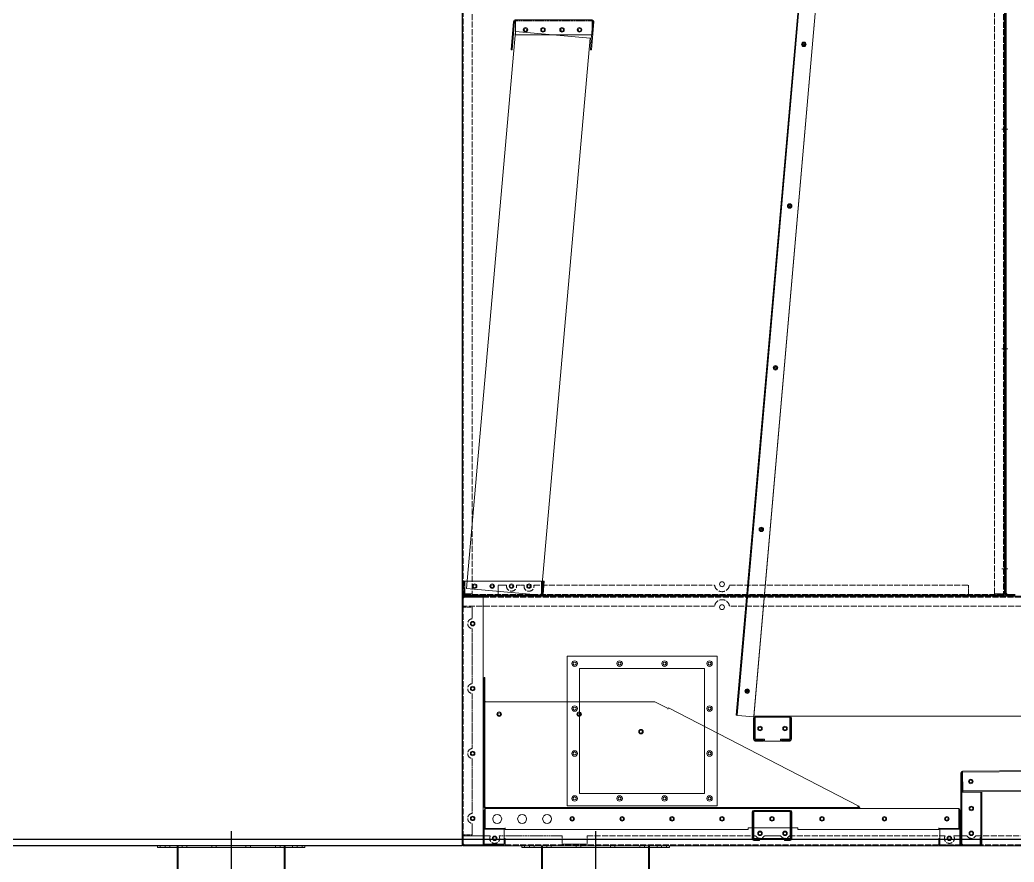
# Model space of a CAD drawing. Header units: millimetres. Extents: x 5532 to 37795, y 3716 to 26531.
# Drawn here: x 18992 to 20982, y 11646 to 13332 of the extents above; entities that cross this region are included whole.
import ezdxf

# ---------------------------------------------------------------- set-up
doc = ezdxf.new("R2010")
doc.units = ezdxf.units.MM
for name, pattern in [('CENTER', [2, 1.25, -0.25, 0.25, -0.25]), ('DASHDOT', [18.5, 12, -3, 0.5, -3]), ('DASHED', [15, 12, -3])]:
    doc.linetypes.add(name, pattern=pattern)
doc.layers.add('center', color=1, linetype='CENTER')
doc.layers.add('냉각탑_찬넬방진', color=1, linetype='Continuous')

# ---------------------------------------------------------------- blocks, each defined once
blk = doc.blocks.new('A$C4226346C')
at = {"color": 7, "lineweight": 15}
for p, q in [((23.3, 330), (23.3, 165)), ((45.3, 330), (23.3, 330)), ((23.3, 321.5), (45.3, 321.5)), ((45.3, 330), (45.3, 165)), ((23.3, 302.1), (45.3, 302.1)), ((23.3, 302.1), (45.3, 302.1)), ((23.3, 298.5), (45.3, 298.5)), ((217.1, 312.7), (217.1, 165)), ((220.3, 312.7), (217.1, 312.7)), ((220.3, 312.7), (217.1, 312.7)), ((220.3, 307), (217.1, 307)), ((220.3, 312.7), (220.3, 165)), ((23.3, 279.1), (45.3, 279.1)), ((23.3, 279.1), (45.3, 279.1)), ((217.1, 297), (220.3, 297)), ((217.1, 297), (220.3, 297)), ((217.1, 288), (220.3, 288)), ((217.1, 288), (220.3, 288)), ((45.3, 274), (23.3, 274)), ((28.3, 273), (28.3, 165)), ((45.3, 273), (28.3, 273)), ((220.3, 271), (28.3, 271)), ((217.1, 273), (45.3, 273)), ((220.3, 273), (217.1, 273)), ((220.3, 273), (217.1, 273)), ((217.1, 262.8), (220.3, 262.8)), ((217.1, 262.8), (220.3, 262.8)), ((220.3, 165), (220.3, 273)), ((23.3, 249), (45.3, 249)), ((23.3, 249), (45.3, 249)), ((217.1, 253.8), (220.3, 253.8)), ((217.1, 253.8), (220.3, 253.8)), ((23.3, 226), (45.3, 226)), ((23.3, 226), (45.3, 226)), ((217.1, 203.7), (220.3, 203.7)), ((217.1, 203.7), (220.3, 203.7)), ((217.1, 194.7), (220.3, 194.7)), ((217.1, 194.7), (220.3, 194.7)), ((23.3, 176.5), (45.3, 176.5)), ((23.3, 176.5), (45.3, 176.5)), ((23.3, 165), (23.3, 0)), ((28.3, 165), (28.3, 57)), ((28.3, 165), (28.3, 59)), ((45.3, 165), (45.3, 0)), ((217.1, 17.3), (217.1, 165)), ((220.3, 17.3), (220.3, 165)), ((220.3, 57), (220.3, 165)), ((220.3, 59), (220.3, 165)), ((23.3, 153.5), (45.3, 153.5)), ((23.3, 153.5), (45.3, 153.5)), ((217.1, 135.3), (220.3, 135.3)), ((217.1, 135.3), (220.3, 135.3)), ((217.1, 126.3), (220.3, 126.3)), ((217.1, 126.3), (220.3, 126.3)), ((23.3, 104), (45.3, 104)), ((23.3, 104), (45.3, 104)), ((23.3, 81), (45.3, 81)), ((23.3, 81), (45.3, 81)), ((217.1, 76.2), (220.3, 76.2)), ((217.1, 76.2), (220.3, 76.2)), ((217.1, 67.2), (220.3, 67.2)), ((217.1, 67.2), (220.3, 67.2)), ((45.3, 56), (23.3, 56)), ((23.3, 50.9), (45.3, 50.9)), ((23.3, 50.9), (45.3, 50.9)), ((220.3, 59), (28.3, 59)), ((45.3, 57), (28.3, 57)), ((217.1, 57), (45.3, 57)), ((220.3, 57), (217.1, 57)), ((220.3, 57), (217.1, 57)), ((217.1, 42), (220.3, 42)), ((217.1, 42), (220.3, 42)), ((23.3, 31.5), (45.3, 31.5)), ((23.3, 27.9), (45.3, 27.9)), ((23.3, 27.9), (45.3, 27.9)), ((217.1, 33), (220.3, 33)), ((217.1, 33), (220.3, 33)), ((220.3, 23), (217.1, 23)), ((23.3, 8.5), (45.3, 8.5)), ((220.3, 17.3), (217.1, 17.3)), ((220.3, 17.3), (217.1, 17.3)), ((45.3, 0), (23.3, 0))]:
    blk.add_line(p, q, dxfattribs=at)
at = {"layer": 'center'}
blk.add_line((249.8, 165), (0, 165), dxfattribs=at)
blk = doc.blocks.new('A$C14485758')
at = {"color": 7, "lineweight": 13, "ltscale": 0.002692}
for p, q in [((1.5, 498), (0.7, 498.6)), ((1.5, 2), (0.7, 1.4))]:
    blk.add_line(p, q, dxfattribs=at)
at = {"color": 7, "lineweight": 13, "ltscale": 0.006783}
for p, q in [((3.4, 498), (0.7, 498)), ((3.4, 2), (0.7, 2))]:
    blk.add_line(p, q, dxfattribs=at)
at = {"color": 7, "lineweight": 13, "ltscale": 0.088}
for p, q in [((38.6, 500), (3.4, 500)), ((3.4, 2), (38.6, 2)), ((38.6, 0), (3.4, 0))]:
    blk.add_line(p, q, dxfattribs=at)
at = {"color": 7, "lineweight": 13, "ltscale": 0.0915}
for p, q in [((3.4, 498), (40, 498)), ((3.4, 2), (40, 2))]:
    blk.add_line(p, q, dxfattribs=at)
at = {"color": 7, "lineweight": 13, "ltscale": 0.05}
for p, q in [((40, 498), (40, 478)), ((40, 22), (40, 2))]:
    blk.add_line(p, q, dxfattribs=at)
at = {"color": 7, "lineweight": 13}
for p, q in [((0, 3.4), (0, 496.6)), ((42, 478), (42, 22)), ((42, 22), (42, 478))]:
    blk.add_line(p, q, dxfattribs=at)
at = {"color": 7, "lineweight": 13, "ltscale": 0.0035}
for p, q in [((40, 478), (38.6, 478)), ((38.6, 22), (40, 22))]:
    blk.add_line(p, q, dxfattribs=at)
at = {"color": 7, "lineweight": 13, "ltscale": 0.0085}
blk.add_line((42, 478), (38.6, 478), dxfattribs=at)
at = {"color": 7, "lineweight": 13, "ltscale": 0.0415}
for p, q in [((40, 480), (40, 496.6)), ((42, 480), (42, 496.6)), ((40, 20), (40, 3.4)), ((42, 20), (42, 3.4))]:
    blk.add_line(p, q, dxfattribs=at)
at = {"color": 7, "lineweight": 13, "ltscale": 0.005}
for p, q in [((40, 480), (42, 480)), ((40, 22), (40, 20)), ((40, 22), (42, 22)), ((42, 22), (40, 22)), ((40, 20), (42, 20))]:
    blk.add_line(p, q, dxfattribs=at)
at = {"color": 7, "lineweight": 13, "ltscale": 0.005006}
blk.add_line((40, 480), (40, 478), dxfattribs=at)
at = {"color": 7, "lineweight": 13}
for centre in [(21, 445), (21, 315), (21, 185), (21, 55)]:
    blk.add_circle(centre, 3, dxfattribs=at)
for centre, start, end in [((3.4, 496.6), 90, 180), ((38.6, 496.6), 360, 90), ((3.4, 3.4), 180, 270), ((38.6, 3.4), 270, 0)]:
    blk.add_arc(centre, 3.4, start, end, dxfattribs=at)
for points in [[(0, 496.6), (0, 496.9), (0.1, 497.2), (0.2, 497.5), (0.4, 497.7), (0.7, 498)], [(0, 3.4), (0, 3.1), (0.1, 2.8), (0.2, 2.5), (0.4, 2.3), (0.7, 2)]]:
    blk.add_open_spline(points, degree=5, dxfattribs=at)
blk = doc.blocks.new('A$C43CC3445')
at = {"color": 7, "lineweight": 13, "ltscale": 0.095}
for p, q in [((0, 33.6), (0, 71.6)), ((950, 71.6), (950, 33.6)), ((952, 33.6), (952, 71.6))]:
    blk.add_line(p, q, dxfattribs=at)
at = {"color": 7, "lineweight": 13, "ltscale": 0.002692}
for p, q in [((2, 73.5), (1.4, 74.3)), ((950, 73.5), (950.6, 74.3))]:
    blk.add_line(p, q, dxfattribs=at)
at = {"color": 7, "lineweight": 13, "ltscale": 0.006783}
for p, q in [((2, 74.3), (2, 71.6)), ((950, 74.3), (950, 71.6)), ((948.6, 1.7), (951.3, 1.7))]:
    blk.add_line(p, q, dxfattribs=at)
at = {"color": 7, "lineweight": 13, "ltscale": 0.0915}
for p, q in [((2, 35), (2, 71.6)), ((950, 71.6), (950, 35)), ((3.4, 33.6), (40, 33.6)), ((948.6, 33.6), (912, 33.6)), ((40, 3.4), (3.4, 3.4)), ((948.6, 1.7), (912, 1.7))]:
    blk.add_line(p, q, dxfattribs=at)
at = {"color": 7, "lineweight": 13}
for p, q in [((948.6, 75), (3.4, 75)), ((528, 33), (42, 33)), ((528, 33), (42, 33)), ((910, 33), (628, 33)), ((910, 33), (628, 33))]:
    blk.add_line(p, q, dxfattribs=at)
at = {"color": 7, "lineweight": 13, "ltscale": 0.0755}
for p, q in [((0, 33.6), (0, 3.4)), ((40, 33.6), (40, 3.4)), ((952, 3.4), (952, 33.6))]:
    blk.add_line(p, q, dxfattribs=at)
at = {"color": 7, "lineweight": 13, "ltscale": 0.000768952}
for p, q in [((0, 33.6), (0.3, 33.6)), ((952, 33.6), (951.7, 33.6))]:
    blk.add_line(p, q, dxfattribs=at)
at = {"color": 7, "lineweight": 13, "ltscale": 0.0085}
for p, q in [((3.4, 33.6), (0, 33.6)), ((42, 33), (42, 36.4)), ((528, 33), (528, 36.4)), ((628, 33), (628, 36.4)), ((948.6, 33.6), (952, 33.6)), ((3.4, 3.4), (0, 3.4))]:
    blk.add_line(p, q, dxfattribs=at)
at = {"color": 7, "lineweight": 13, "ltscale": 0.0035}
for p, q in [((2, 35), (2, 33.6)), ((42, 35), (42, 36.4)), ((528, 36.4), (528, 35)), ((910, 36.4), (910, 35))]:
    blk.add_line(p, q, dxfattribs=at)
at = {"color": 7, "lineweight": 13, "ltscale": 0.1}
for p, q in [((2, 35), (42, 35)), ((2, 35), (42, 35)), ((910, 35), (950, 35)), ((910, 35), (950, 35))]:
    blk.add_line(p, q, dxfattribs=at)
at = {"color": 7, "lineweight": 13, "ltscale": 0.046494}
blk.add_line((40, 33.6), (40, 15), dxfattribs=at)
at = {"color": 7, "lineweight": 13, "ltscale": 0.25}
for p, q in [((528, 36.4), (628, 36.4)), ((628, 36.4), (528, 36.4))]:
    blk.add_line(p, q, dxfattribs=at)
at = {"color": 7, "lineweight": 13, "ltscale": 0.005}
for p, q in [((528, 33), (528, 35)), ((910, 33), (910, 35)), ((910, 35), (910, 33)), ((0, 3.4), (2, 3.4)), ((42, 15), (40, 15)), ((910, 15), (912, 15))]:
    blk.add_line(p, q, dxfattribs=at)
at = {"color": 7, "lineweight": 13, "ltscale": 0.07975}
blk.add_line((912, 33.6), (912, 1.7), dxfattribs=at)
at = {"color": 7, "lineweight": 13, "ltscale": 0.000131999}
blk.add_line((2, 3.4), (2, 3.3), dxfattribs=at)
at = {"color": 7, "lineweight": 13, "ltscale": 0.088}
for p, q in [((3.4, 2), (38.6, 2)), ((38.6, 0), (3.4, 0)), ((913.4, 0), (948.6, 0))]:
    blk.add_line(p, q, dxfattribs=at)
at = {"color": 7, "lineweight": 13, "ltscale": 0.029}
for p, q in [((40, 3.4), (40, 15)), ((42, 3.4), (42, 15)), ((910, 15), (910, 3.4))]:
    blk.add_line(p, q, dxfattribs=at)
at = {"color": 7, "lineweight": 13, "ltscale": 0.00249}
blk.add_line((951, 1), (950.3, 1.7), dxfattribs=at)
at = {"color": 7, "lineweight": 13, "ltscale": 0.000166142}
blk.add_line((952, 3.4), (952, 3.3), dxfattribs=at)
at = {"color": 7, "lineweight": 13}
for centre, radius in [((26, 54), 9), ((76, 54), 9), ((126, 54), 9), ((176, 54), 3), ((276, 54), 3), ((376, 54), 3), ((476, 54), 3), ((576, 54), 3), ((676, 54), 3), ((801, 54), 3), ((926, 54), 3), ((21, 15), 3), ((931, 15), 3)]:
    blk.add_circle(centre, radius, dxfattribs=at)
for centre, radius, start, end in [((3.4, 71.6), 3.4, 90, 180), ((948.6, 71.6), 3.4, 0, 90), ((3.4, 3.4), 3.4, 180, 270), ((3.4, 3.4), 1.4, 180, 270), ((38.6, 3.4), 1.4, 270, 0), ((38.6, 3.4), 3.4, 270, 0), ((913.4, 3.4), 3.4, 180, 270), ((948.6, 3.4), 3.4, 270, 0)]:
    blk.add_arc(centre, radius, start, end, dxfattribs=at)
for points in [[(3.4, 75), (3.1, 75), (2.8, 74.9), (2.5, 74.8), (2.3, 74.6), (2, 74.3)], [(948.6, 75), (948.9, 75), (949.2, 74.9), (949.5, 74.8), (949.7, 74.6), (950, 74.3)], [(952, 3.4), (952, 3.1), (951.9, 2.7), (951.8, 2.4), (951.6, 2), (951.3, 1.7)]]:
    blk.add_open_spline(points, degree=5, dxfattribs=at)
blk = doc.blocks.new('A$C769B2891')
at = {"color": 7, "lineweight": 15}
for p, q in [((0, 8.5), (1, 151.5)), ((1, 151.5), (3, 151.5)), ((3, 151.5), (1, 151.5)), ((1, 151.5), (3, 151.5)), ((2, 8.5), (3, 151.5)), ((3, 151.5), (2.7, 112.5)), ((2.7, 112.5), (3, 151.5)), ((3.4, 151.5), (3, 151.5)), ((3, 151.5), (3.8, 151.5)), ((3.8, 151.5), (3.4, 151.5)), ((3.8, 151.5), (3.6, 112.5)), ((3.6, 112.5), (3.8, 151.5)), ((4.5, 155), (4.5, 153)), ((747.5, 155), (4.5, 155)), ((4.5, 155), (4.5, 153)), ((4.5, 151.5), (4.5, 155)), ((4.5, 153), (4.5, 152.5)), ((747.5, 153), (4.5, 153)), ((4.5, 152.5), (4.5, 151.5)), ((4.5, 116.5), (4.5, 151.5)), ((4.5, 151.5), (4.5, 116.5)), ((747.5, 153), (747.5, 155)), ((747.5, 155), (747.5, 153)), ((747.5, 155), (747.5, 153)), ((747.5, 151.5), (747.5, 153)), ((747.5, 153), (747.5, 152.5)), ((747.5, 152.5), (747.5, 151.5)), ((747.5, 116.5), (747.5, 151.5)), ((747.5, 151.5), (747.5, 116.5)), ((748.1, 151.5), (747.8, 111.6)), ((748.1, 151.5), (747.8, 111.6)), ((749, 151.5), (748, 3.5)), ((749, 151.5), (748.1, 151.5)), ((748.5, 151.5), (748.1, 151.5)), ((749, 151.5), (748.5, 151.5)), ((749, 151.5), (748.7, 111.6)), ((749, 151.5), (748.7, 111.6)), ((751, 151.5), (749, 151.5)), ((751, 151.5), (749, 151.5)), ((749, 151.5), (751, 151.5)), ((751, 151.5), (750, 3.5)), ((0.8, 129.5), (2.8, 129.5)), ((0.8, 129.5), (2.8, 129.5)), ((0.9, 138.5), (2.9, 138.5)), ((0.9, 138.5), (2.9, 138.5)), ((750.8, 129.6), (748.8, 129.6)), ((750.8, 129.6), (748.8, 129.6)), ((750.8, 129.6), (748.8, 129.6)), ((750.8, 129.6), (748.8, 129.6)), ((750.8, 129.6), (748.8, 129.6)), ((750.8, 129.6), (748.8, 129.6)), ((750.8, 129.6), (748.8, 129.6)), ((750.8, 129.6), (748.8, 129.6)), ((750.8, 129.6), (748.8, 129.6)), ((750.8, 129.6), (748.8, 129.6)), ((750.8, 129.6), (748.8, 129.6)), ((750.8, 129.6), (748.8, 129.6)), ((750.8, 129.6), (748.8, 129.6)), ((750.8, 129.6), (748.8, 129.6)), ((750.8, 129.6), (748.8, 129.6)), ((750.8, 129.6), (748.8, 129.6)), ((750.9, 138.6), (748.9, 138.6)), ((750.9, 138.6), (748.9, 138.6)), ((750.9, 138.6), (748.9, 138.6)), ((750.9, 138.6), (748.9, 138.6)), ((750.9, 138.6), (748.9, 138.6)), ((750.9, 138.6), (748.9, 138.6)), ((750.9, 138.6), (748.9, 138.6)), ((750.9, 138.6), (748.9, 138.6)), ((750.9, 138.6), (748.9, 138.6)), ((750.9, 138.6), (748.9, 138.6)), ((750.9, 138.6), (748.9, 138.6)), ((750.9, 138.6), (748.9, 138.6)), ((750.9, 138.6), (748.9, 138.6)), ((750.9, 138.6), (748.9, 138.6)), ((750.9, 138.6), (748.9, 138.6)), ((750.9, 138.6), (748.9, 138.6)), ((2.7, 112.5), (3.6, 112.5)), ((2.7, 112.5), (4.2, 112.5)), ((3.6, 112.5), (4.2, 112.5)), ((39.2, 112.2), (4.2, 112.5)), ((4.2, 112.5), (39.2, 112.2)), ((4.5, 113), (4.5, 116.5)), ((4.5, 116.5), (4.5, 115.4)), ((4.5, 115.4), (4.5, 115)), ((747.5, 115), (4.5, 115)), ((4.5, 113), (4.5, 115)), ((747.5, 115), (4.5, 115)), ((747.5, 113), (4.5, 113)), ((747.5, 113), (4.5, 113)), ((40.3, 112.2), (39.2, 112.2)), ((42.7, 112.2), (39.2, 112.2)), ((40.7, 112.2), (40.1, 21.7)), ((40.7, 112.2), (40.1, 21.7)), ((40.7, 112.2), (40.3, 112.2)), ((42.7, 112.2), (40.7, 112.2)), ((42.7, 112.2), (42.1, 21.7)), ((42.7, 112.2), (42.1, 21.7)), ((708.1, 17.3), (708.7, 111.9)), ((708.1, 17.3), (708.7, 111.9)), ((708.7, 111.9), (712.2, 111.9)), ((708.7, 111.9), (710.7, 111.9)), ((710.1, 17.2), (710.7, 111.9)), ((710.1, 17.2), (710.7, 111.9)), ((711.1, 111.9), (710.7, 111.9)), ((712.2, 111.9), (711.1, 111.9)), ((712.2, 111.9), (747.2, 111.6)), ((712.2, 111.9), (747.2, 111.6)), ((747.2, 111.6), (748.7, 111.6)), ((747.2, 111.6), (747.8, 111.6)), ((747.5, 113), (747.5, 116.5)), ((747.5, 115.4), (747.5, 116.5)), ((747.5, 115), (747.5, 115.4)), ((747.5, 113), (747.5, 115)), ((748.7, 111.6), (747.8, 111.6)), ((0.4, 63.5), (2.4, 63.5)), ((0.4, 63.5), (2.4, 63.5)), ((0.4, 63.5), (2.4, 63.5)), ((0.4, 63.5), (2.4, 63.5)), ((0.4, 63.5), (2.4, 63.5)), ((0.4, 63.5), (2.4, 63.5)), ((0.4, 63.5), (2.4, 63.5)), ((0.4, 63.5), (2.4, 63.5)), ((0.4, 63.5), (2.4, 63.5)), ((0.4, 63.5), (2.4, 63.5)), ((0.4, 63.5), (2.4, 63.5)), ((0.4, 63.5), (2.4, 63.5)), ((0.4, 63.5), (2.4, 63.5)), ((0.4, 63.5), (2.4, 63.5)), ((0.3, 54.5), (2.3, 54.5)), ((0.3, 54.5), (2.3, 54.5)), ((0.3, 54.5), (2.3, 54.5)), ((0.3, 54.5), (2.3, 54.5)), ((0.3, 54.5), (2.3, 54.5)), ((0.3, 54.5), (2.3, 54.5)), ((0.3, 54.5), (2.3, 54.5)), ((0.3, 54.5), (2.3, 54.5)), ((0.3, 54.5), (2.3, 54.5)), ((0.3, 54.5), (2.3, 54.5)), ((0.3, 54.5), (2.3, 54.5)), ((0.3, 54.5), (2.3, 54.5)), ((0.3, 54.5), (2.3, 54.5)), ((0.3, 54.5), (2.3, 54.5)), ((750.3, 53.5), (748.3, 53.5)), ((750.3, 53.5), (748.3, 53.5)), ((750.3, 53.5), (748.3, 53.5)), ((750.3, 53.5), (748.3, 53.5)), ((750.3, 53.5), (748.3, 53.5)), ((750.3, 53.5), (748.3, 53.5)), ((750.3, 53.5), (748.3, 53.5)), ((750.3, 53.5), (748.3, 53.5)), ((750.3, 53.5), (748.3, 53.5)), ((750.3, 53.5), (748.3, 53.5)), ((750.3, 44.5), (748.3, 44.5)), ((750.3, 44.5), (748.3, 44.5)), ((750.3, 44.5), (748.3, 44.5)), ((750.3, 44.5), (748.3, 44.5)), ((750.3, 44.5), (748.3, 44.5)), ((750.3, 44.5), (748.3, 44.5)), ((750.3, 44.5), (748.3, 44.5)), ((750.3, 44.5), (748.3, 44.5)), ((750.3, 44.5), (748.3, 44.5)), ((750.3, 44.5), (748.3, 44.5)), ((38.5, 6.7), (38.6, 21.7)), ((38.6, 21.7), (38.5, 4.7)), ((39.6, 21.7), (38.6, 21.7)), ((38.6, 21.7), (42.1, 21.7)), ((40.1, 21.7), (39.6, 21.7)), ((42.1, 21.7), (40.1, 21.7)), ((0, 8.5), (2, 8.5)), ((0, 8.5), (3.5, 8.5)), ((2.4, 8.5), (2, 8.5)), ((2, 5.3), (2.8, 7.1)), ((3.5, 8.5), (2.4, 8.5)), ((3.5, 5), (3.5, 8.5)), ((3.5, 5), (3.5, 8.5)), ((3.5, 7), (38.5, 6.7)), ((3.5, 5), (38.5, 4.7)), ((38.5, 4.7), (3.5, 5)), ((38.5, 4.7), (3.5, 5)), ((38.5, 4.7), (38.5, 6.7)), ((40.1, 19.7), (40, 8.2)), ((40, 8.2), (40.1, 19.7)), ((42.1, 19.7), (40.1, 19.7)), ((42.1, 19.7), (40.1, 19.7)), ((42.1, 19.7), (42, 8.2)), ((42.1, 19.7), (42, 8.2)), ((708, 3.8), (708.1, 15.3)), ((708, 3.8), (708.1, 15.3)), ((711.6, 17.2), (708.1, 17.3)), ((708.1, 17.3), (710.1, 17.2)), ((708.1, 15.3), (710.1, 15.2)), ((708.1, 15.3), (710.1, 15.2)), ((710, 3.7), (710.1, 15.2)), ((710, 3.7), (710.1, 15.2)), ((710.1, 17.2), (710.5, 17.2)), ((710.5, 17.2), (711.6, 17.2)), ((711.5, 0.2), (711.6, 17.2)), ((711.5, 0.2), (711.6, 17.2)), ((746.5, 2), (711.5, 2.2)), ((711.5, 0.2), (746.5, 0)), ((711.5, 0.2), (746.5, 0)), ((746.5, 0), (711.5, 0.2)), ((750, 3.5), (746.5, 3.5)), ((746.5, 3.5), (747.5, 3.5)), ((746.5, 3.5), (746.5, 0)), ((746.5, 3.5), (746.5, 2)), ((746.5, 2), (746.5, 0)), ((748, 0.3), (747.1, 2.1)), ((747.5, 3.5), (748, 3.5)), ((750, 3.5), (748, 3.5))]:
    blk.add_line(p, q, dxfattribs=at)
for centre in [(20.8, 134), (125.8, 134), (250.8, 134), (375.8, 134), (500.8, 134.1), (625.8, 134.1), (730.8, 134.1), (21.5, 80), (729.5, 75.3), (21.1, 30), (729.1, 25.3)]:
    blk.add_circle(centre, 3, dxfattribs=at)
for centre, radius, start, end in [((4.5, 151.5), 3.5, 90, 179.618), ((4.5, 151.5), 1.5, 90, 179.618), ((747.5, 151.5), 3.5, 359.618, 90), ((747.5, 151.5), 1.5, 359.618, 90), ((3.5, 8.5), 3.5, 179.618, 269.618), ((3.5, 8.5), 1.5, 179.618, 269.618), ((38.5, 8.2), 3.5, 269.618, 359.618), ((38.5, 8.2), 1.5, 269.618, 359.618), ((711.5, 3.7), 3.5, 179.618, 269.618), ((711.5, 3.7), 1.5, 179.618, 269.618), ((746.5, 3.5), 3.5, 269.618, 359.618), ((746.5, 3.5), 1.5, 269.618, 359.618)]:
    blk.add_arc(centre, radius, start, end, dxfattribs=at)
blk = doc.blocks.new('A$C76EF066E')
at = {"color": 7, "lineweight": 15}
for p, q in [((2, 46.5), (0, 46.5)), ((0, 3.5), (0, 46.5)), ((2, 46.5), (0, 46.5)), ((2, 46.5), (2, 3.5)), ((72.5, 50), (3.5, 50)), ((3.5, 46.5), (3.5, 50)), ((3.5, 48), (3.5, 50)), ((72.5, 48), (3.5, 48)), ((3.5, 47.6), (3.5, 48)), ((3.5, 46.5), (3.5, 47.6)), ((3.5, 46.5), (3.5, 4)), ((3.5, 4), (3.5, 46.5)), ((72.5, 48), (72.5, 50)), ((72.5, 46.5), (72.5, 50)), ((72.5, 48), (72.5, 47.6)), ((72.5, 47.6), (72.5, 46.5)), ((72.5, 46.5), (72.5, 4)), ((72.5, 4), (72.5, 46.5)), ((74, 46.5), (74, 3.5)), ((74, 46.5), (76, 46.5)), ((74, 46.5), (76, 46.5)), ((76, 3.5), (76, 46.5)), ((2, 28), (0, 28)), ((2, 28), (0, 28)), ((2, 28), (0, 28)), ((2, 28), (0, 28)), ((2, 28), (0, 28)), ((2, 22), (0, 22)), ((2, 22), (0, 22)), ((2, 22), (0, 22)), ((2, 22), (0, 22)), ((2, 22), (0, 22)), ((2, 22), (0, 22)), ((2, 22), (0, 22)), ((74, 28), (76, 28)), ((74, 28), (76, 28)), ((74, 28), (76, 28)), ((74, 28), (76, 28)), ((74, 28), (76, 28)), ((74, 22), (76, 22)), ((74, 22), (76, 22)), ((74, 22), (76, 22)), ((74, 22), (76, 22)), ((74, 22), (76, 22)), ((74, 22), (76, 22)), ((74, 22), (76, 22)), ((2, 16), (0, 16)), ((2, 16), (0, 16)), ((3.5, 4), (22, 4)), ((3.5, 4), (22, 4)), ((20, 2), (3.5, 2)), ((20, 0), (3.5, 0)), ((20, 2), (20, 0)), ((22, 0), (22, 4)), ((22, 0), (22, 4)), ((54, 0), (22, 0)), ((54, 0), (22, 0)), ((54, 0), (54, 4)), ((72.5, 4), (54, 4)), ((72.5, 4), (54, 4)), ((54, 0), (54, 4)), ((56, 2), (56, 0)), ((72.5, 2), (56, 2)), ((72.5, 0), (56, 0)), ((74, 16), (76, 16)), ((74, 16), (76, 16))]:
    blk.add_line(p, q, dxfattribs=at)
for centre in [(13, 25), (63, 25)]:
    blk.add_circle(centre, 3, dxfattribs=at)
for centre, radius, start, end in [((3.5, 46.5), 3.5, 90, 180), ((3.5, 46.5), 1.5, 90, 180), ((72.5, 46.5), 3.5, 360, 90), ((72.5, 46.5), 1.5, 360, 90), ((3.5, 3.5), 3.5, 180, 270), ((3.5, 3.5), 1.5, 180, 270), ((72.5, 3.5), 1.5, 270, 360), ((72.5, 3.5), 3.5, 270, 360)]:
    blk.add_arc(centre, radius, start, end, dxfattribs=at)
blk = doc.blocks.new('A$C24E3404D')
at = {"color": 7, "linetype": 'DASHED', "lineweight": 13, "ltscale": 0.004167}
for p, q in [((3.5, 58), (3.5, 60)), ((76.5, 58), (76.5, 60))]:
    blk.add_line(p, q, dxfattribs=at)
at = {"color": 7, "lineweight": 13, "ltscale": 0.152083}
for p, q in [((3.5, 60), (76.5, 60)), ((76.5, 3.5), (3.5, 3.5))]:
    blk.add_line(p, q, dxfattribs=at)
at = {"color": 7, "lineweight": 13, "ltscale": 0.007292}
for p, q in [((3.5, 56.5), (3.5, 60)), ((76.5, 56.5), (76.5, 60))]:
    blk.add_line(p, q, dxfattribs=at)
at = {"color": 7, "lineweight": 13, "ltscale": 0.110417}
for p, q in [((0, 56.5), (0, 3.5)), ((2, 3.5), (2, 56.5)), ((3.5, 56.5), (3.5, 3.5)), ((76.5, 56.5), (76.5, 3.5)), ((76.5, 3.5), (76.5, 56.5)), ((78, 3.5), (78, 56.5)), ((80, 3.5), (80, 56.5))]:
    blk.add_line(p, q, dxfattribs=at)
at = {"color": 7, "linetype": 'DASHED', "lineweight": 13, "ltscale": 0.003125}
blk.add_line((3.5, 58), (3.5, 56.5), dxfattribs=at)
at = {"color": 7, "linetype": 'DASHED', "lineweight": 13, "ltscale": 0.152083}
for p, q in [((76.5, 58), (3.5, 58)), ((76.5, 3.5), (3.5, 3.5))]:
    blk.add_line(p, q, dxfattribs=at)
at = {"color": 7, "linetype": 'DASHED', "lineweight": 13, "ltscale": 0.110417}
blk.add_line((3.5, 3.5), (3.5, 56.5), dxfattribs=at)
at = {"color": 7, "lineweight": 13, "ltscale": 0.003125}
blk.add_line((76.5, 58), (76.5, 56.5), dxfattribs=at)
at = {"color": 7, "lineweight": 13, "ltscale": 0.023958}
for p, q in [((15, 2), (3.5, 2)), ((65, 2), (76.5, 2)), ((15, 0), (3.5, 0)), ((65, 0), (76.5, 0))]:
    blk.add_line(p, q, dxfattribs=at)
at = {"color": 7, "lineweight": 13, "ltscale": 0.004167}
for p, q in [((15, 2), (15, 0)), ((65, 2), (65, 0))]:
    blk.add_line(p, q, dxfattribs=at)
at = {"color": 7, "lineweight": 13}
for centre in [(40, 43), (16, 14), (66, 14)]:
    blk.add_circle(centre, 3, dxfattribs=at)
for centre, radius, start, end in [((3.5, 56.5), 3.5, 90, 180), ((76.5, 56.5), 3.5, 0, 90), ((3.5, 56.5), 1.5, 90, 180), ((76.5, 56.5), 1.5, 0, 90), ((3.5, 3.5), 3.5, 180, 270), ((3.5, 3.5), 1.5, 180, 270), ((76.5, 3.5), 1.5, 270, 0), ((76.5, 3.5), 3.5, 270, 0)]:
    blk.add_arc(centre, radius, start, end, dxfattribs=at)
blk = doc.blocks.new('A$C5F044F0A')
at = {"color": 7, "lineweight": 13, "ltscale": 0.055146}
blk.add_line((2.3, 30.2), (0, 3.8), dxfattribs=at)
at = {"color": 7, "lineweight": 13, "ltscale": 0.035719}
blk.add_line((3.5, 20.7), (2, 3.6), dxfattribs=at)
at = {"color": 7, "lineweight": 13, "ltscale": 0.004167}
for p, q in [((4.3, 30), (2.3, 30.2)), ((162.8, 29.8), (160.8, 30))]:
    blk.add_line(p, q, dxfattribs=at)
at = {"color": 7, "lineweight": 13, "ltscale": 0.319506}
for p, q in [((156.9, 30), (3.5, 30)), ((156.9, 0), (3.5, 0))]:
    blk.add_line(p, q, dxfattribs=at)
at = {"color": 7, "lineweight": 13, "ltscale": 0.055208}
for p, q in [((3.5, 3.5), (3.5, 30)), ((156.9, 3.5), (156.9, 30)), ((156.9, 30), (156.9, 3.5))]:
    blk.add_line(p, q, dxfattribs=at)
at = {"color": 7, "linetype": 'DASHED', "lineweight": 13, "ltscale": 0.055208}
blk.add_line((3.5, 30), (3.5, 3.5), dxfattribs=at)
at = {"color": 7, "linetype": 'DASHED', "lineweight": 13, "ltscale": 0.001633}
blk.add_line((4.3, 30), (3.5, 30), dxfattribs=at)
at = {"color": 7, "linetype": 'DASHED', "lineweight": 13, "ltscale": 0.019427}
blk.add_line((4.3, 30), (3.5, 20.7), dxfattribs=at)
at = {"color": 7, "lineweight": 13, "ltscale": 0.317873}
blk.add_line((156.9, 30), (4.3, 30), dxfattribs=at)
at = {"color": 7, "lineweight": 13, "ltscale": 0.055693}
for p, q in [((160.8, 30), (158.5, 3.4)), ((162.8, 29.8), (160.5, 3.2))]:
    blk.add_line(p, q, dxfattribs=at)
at = {"color": 7, "linetype": 'DASHED', "lineweight": 13, "ltscale": 0.004167}
for p, q in [((162.2, 22.6), (160.2, 22.8)), ((162.2, 22.6), (160.2, 22.8)), ((3.5, 0), (3.5, 2)), ((14.5, 0), (14.5, 2)), ((14.5, 0), (14.5, 2)), ((14.5, 0), (14.5, 2)), ((14.5, 0), (14.5, 2)), ((14.5, 0), (14.5, 2)), ((14.5, 0), (14.5, 2)), ((14.5, 0), (14.5, 2)), ((14.5, 0), (14.5, 2)), ((14.5, 0), (14.5, 2)), ((14.5, 0), (14.5, 2)), ((14.5, 0), (14.5, 2)), ((23.5, 0), (23.5, 2)), ((23.5, 0), (23.5, 2)), ((23.5, 0), (23.5, 2)), ((23.5, 0), (23.5, 2)), ((23.5, 0), (23.5, 2)), ((23.5, 0), (23.5, 2)), ((23.5, 0), (23.5, 2)), ((23.5, 0), (23.5, 2)), ((23.5, 0), (23.5, 2)), ((23.5, 0), (23.5, 2)), ((23.5, 0), (23.5, 2)), ((70, 0), (70, 2)), ((70, 0), (70, 2)), ((70, 0), (70, 2)), ((70, 0), (70, 2)), ((70, 0), (70, 2)), ((70, 0), (70, 2)), ((70, 0), (70, 2)), ((70, 0), (70, 2)), ((70, 0), (70, 2)), ((70, 0), (70, 2)), ((70, 0), (70, 2)), ((90, 0), (90, 2)), ((90, 0), (90, 2)), ((90, 0), (90, 2)), ((90, 0), (90, 2)), ((90, 0), (90, 2)), ((90, 0), (90, 2)), ((90, 0), (90, 2)), ((90, 0), (90, 2)), ((90, 0), (90, 2)), ((90, 0), (90, 2)), ((90, 0), (90, 2)), ((156.9, 0), (156.9, 2)), ((161.6, 16.7), (159.6, 16.8)), ((161.6, 16.7), (159.6, 16.8))]:
    blk.add_line(p, q, dxfattribs=at)
at = {"color": 7, "lineweight": 13, "ltscale": 0.007292}
for p, q in [((3.5, 3.5), (3.5, 0)), ((156.9, 3.5), (156.9, 0))]:
    blk.add_line(p, q, dxfattribs=at)
at = {"color": 7, "linetype": 'DASHED', "lineweight": 13, "ltscale": 0.003125}
blk.add_line((3.5, 2), (3.5, 3.5), dxfattribs=at)
at = {"color": 7, "linetype": 'DASHED', "lineweight": 13, "ltscale": 0.319506}
blk.add_line((3.5, 2), (156.9, 2), dxfattribs=at)
at = {"color": 7, "lineweight": 13, "ltscale": 0.003125}
blk.add_line((156.9, 2), (156.9, 3.5), dxfattribs=at)
at = {"color": 7, "lineweight": 13, "ltscale": 0.000261465}
for p, q in [((157, 2), (156.9, 2)), ((156.9, 0), (157, 0))]:
    blk.add_line(p, q, dxfattribs=at)
at = {"color": 7, "lineweight": 13}
for centre in [(23.5, 20), (58.5, 20), (96.9, 20), (131.9, 20)]:
    blk.add_circle(centre, 3, dxfattribs=at)
for centre, radius, start, end in [((3.5, 3.5), 3.5, 175, 270), ((3.5, 3.5), 1.5, 175, 270), ((157, 3.5), 1.5, 270, 355), ((157, 3.5), 3.5, 270, 355)]:
    blk.add_arc(centre, radius, start, end, dxfattribs=at)
blk = doc.blocks.new('A$C4D5F1F97')
at = {"color": 7, "lineweight": 13}
for p, q in [((0, 300), (300, 300)), ((0, 300), (0, 0)), ((300, 0), (300, 300)), ((300, 0), (0, 0))]:
    blk.add_line(p, q, dxfattribs=at)
for centre in [(15, 285), (105, 285), (195, 285), (285, 285), (15, 195), (285, 195), (15, 105), (285, 105), (15, 15), (105, 15), (195, 15), (285, 15)]:
    blk.add_circle(centre, 5.5, dxfattribs=at)
blk = doc.blocks.new('A$C7B6532BF')
at = {"color": 5, "lineweight": 5}
for p, q in [((239.1, 2732.8), (0, 0)), ((848.7, 2732.8), (239.1, 2732.8)), ((609.6, 0), (848.7, 2732.8)), ((0, 0), (609.6, 0))]:
    blk.add_line(p, q, dxfattribs=at)
blk = doc.blocks.new('A$C493D0A01')
at = {"lineweight": 5}
blk.add_blockref('A$C7B6532BF', (0, 0), dxfattribs=at)
blk = doc.blocks.new('A$C61454930')
at = {"color": 7, "lineweight": 13, "ltscale": 0.1475}
for p, q in [((0, 215.2), (0, 262.4)), ((1.6, 215.2), (1.6, 262.4))]:
    blk.add_line(p, q, dxfattribs=at)
at = {"color": 7, "lineweight": 13, "ltscale": 0.005}
for p, q in [((1.6, 262.4), (0, 262.4)), ((0, 215.2), (1.6, 215.2)), ((0, 214), (1.6, 214)), ((369, 201.7), (368.3, 200.2)), ((1.6, 2), (0, 2)), ((1.6, 0.4), (1.6, 2)), ((749.7, 3.2), (750.4, 4.6)), ((752, 2), (752, 0.4))]:
    blk.add_line(p, q, dxfattribs=at)
at = {"color": 7, "lineweight": 13}
for p, q in [((0, 214), (0, 2)), ((1.6, 214), (1.6, 2)), ((2.8, 214), (341.6, 214)), ((369, 201.7), (748.3, 5.7)), ((1.6, 2), (752, 2)), ((1.6, 0.4), (752, 0.4))]:
    blk.add_line(p, q, dxfattribs=at)
at = {"color": 7, "lineweight": 13, "ltscale": 0.00375}
for p, q in [((2.8, 214), (1.6, 214)), ((368.3, 200.2), (367.7, 199.2)), ((2.8, 3.2), (1.6, 3.2)), ((2.8, 3.2), (2.8, 2)), ((747.1, 3.2), (747.1, 2))]:
    blk.add_line(p, q, dxfattribs=at)
at = {"color": 7, "lineweight": 13, "ltscale": 0.09375}
blk.add_line((341.6, 214), (368.3, 200.2), dxfattribs=at)
at = {"color": 7, "lineweight": 13, "ltscale": 0.001252}
blk.add_line((641.6, 0), (641.6, 0.4), dxfattribs=at)
at = {"color": 7, "lineweight": 13, "ltscale": 0.00875}
blk.add_line((748.3, 5.7), (747.1, 3.2), dxfattribs=at)
at = {"color": 7, "lineweight": 13, "ltscale": 0.007259}
for p, q in [((749.7, 3.2), (747.6, 4.3)), ((750.4, 4.6), (748.3, 5.7))]:
    blk.add_line(p, q, dxfattribs=at)
at = {"color": 7, "lineweight": 13, "ltscale": 0.000866094}
blk.add_line((748.2, 5.4), (748.3, 5.7), dxfattribs=at)
at = {"color": 7, "lineweight": 13, "ltscale": 0.11625}
blk.add_line((604.4, 0), (641.6, 0), dxfattribs=at)
at = {"color": 7, "lineweight": 13}
for centre, radius in [((30, 189), 4.5), ((30, 189), 3), ((190, 189), 4.5), ((190, 189), 3), ((313.7, 154), 4.5), ((313.7, 154), 3)]:
    blk.add_circle(centre, radius, dxfattribs=at)
for centre, radius, start, end in [((2.8, 215.2), 2.8, 180, 205.3762), ((2.8, 215.2), 1.2, 180, 270), ((604.4, 2.8), 2.8, 238.969, 270)]:
    blk.add_arc(centre, radius, start, end, dxfattribs=at)
blk = doc.blocks.new('A$C5DDF0D69')
at = {"color": 7, "lineweight": 13, "ltscale": 0.000626001}
for p, q in [((8.7, 60.2), (8.4, 60.2)), ((8.7, 58.2), (8.4, 58.2))]:
    blk.add_line(p, q, dxfattribs=at)
at = {"color": 7, "lineweight": 13, "ltscale": 0.31935}
for p, q in [((162, 60.2), (8.7, 60.2)), ((162, 30.2), (8.7, 30.2))]:
    blk.add_line(p, q, dxfattribs=at)
at = {"color": 7, "linetype": 'DASHED', "lineweight": 13, "ltscale": 0.004167}
for p, q in [((8.7, 58.2), (8.7, 60.2)), ((75, 60.2), (75, 58.2)), ((75, 60.2), (75, 58.2)), ((75, 60.2), (75, 58.2)), ((75, 60.2), (75, 58.2)), ((75, 60.2), (75, 58.2)), ((75, 60.2), (75, 58.2)), ((75, 60.2), (75, 58.2)), ((75, 60.2), (75, 58.2)), ((75, 60.2), (75, 58.2)), ((75, 60.2), (75, 58.2)), ((75, 60.2), (75, 58.2)), ((95, 60.2), (95, 58.2)), ((95, 60.2), (95, 58.2)), ((95, 60.2), (95, 58.2)), ((95, 60.2), (95, 58.2)), ((95, 60.2), (95, 58.2)), ((95, 60.2), (95, 58.2)), ((95, 60.2), (95, 58.2)), ((95, 60.2), (95, 58.2)), ((95, 60.2), (95, 58.2)), ((95, 60.2), (95, 58.2)), ((95, 60.2), (95, 58.2)), ((162, 58.2), (162, 60.2)), ((164.3, 41.9), (162.3, 42.1)), ((164.3, 41.9), (162.3, 42.1)), ((164.3, 41.9), (162.3, 42.1)), ((164.3, 41.9), (162.3, 42.1)), ((164.3, 41.9), (162.3, 42.1)), ((164.3, 41.9), (162.3, 42.1)), ((164.3, 41.9), (162.3, 42.1)), ((164.3, 41.9), (162.3, 42.1)), ((164.3, 41.9), (162.3, 42.1)), ((164.3, 41.9), (162.3, 42.1)), ((164.3, 41.9), (162.3, 42.1)), ((164.8, 47.9), (162.8, 48.1)), ((164.8, 47.9), (162.8, 48.1)), ((164.8, 47.9), (162.8, 48.1)), ((164.8, 47.9), (162.8, 48.1)), ((164.8, 47.9), (162.8, 48.1)), ((164.8, 47.9), (162.8, 48.1)), ((164.8, 47.9), (162.8, 48.1)), ((164.8, 47.9), (162.8, 48.1)), ((164.8, 47.9), (162.8, 48.1)), ((164.8, 47.9), (162.8, 48.1)), ((164.8, 47.9), (162.8, 48.1)), ((161.4, 9), (159.4, 9.2)), ((161.4, 9), (159.4, 9.2)), ((161.9, 15), (159.9, 15.2)), ((161.9, 15), (159.9, 15.2))]:
    blk.add_line(p, q, dxfattribs=at)
at = {"color": 7, "lineweight": 13, "ltscale": 0.007292}
for p, q in [((8.7, 56.7), (8.7, 60.2)), ((162, 56.7), (162, 60.2))]:
    blk.add_line(p, q, dxfattribs=at)
at = {"color": 7, "lineweight": 13, "ltscale": 0.118431}
for p, q in [((0, 0.3), (5, 57)), ((2, 0.2), (6.9, 56.8))]:
    blk.add_line(p, q, dxfattribs=at)
at = {"color": 7, "linetype": 'DASHED', "lineweight": 13, "ltscale": 0.31935}
blk.add_line((162, 58.2), (8.7, 58.2), dxfattribs=at)
at = {"color": 7, "lineweight": 13, "ltscale": 0.003125}
blk.add_line((8.7, 58.2), (8.7, 56.7), dxfattribs=at)
at = {"color": 7, "lineweight": 13, "ltscale": 0.055208}
for p, q in [((8.7, 56.7), (8.7, 30.2)), ((8.7, 30.2), (8.7, 56.7)), ((162, 30.2), (162, 56.7))]:
    blk.add_line(p, q, dxfattribs=at)
at = {"color": 7, "lineweight": 13, "ltscale": 0.117885}
blk.add_line((160.6, 0), (165.5, 56.4), dxfattribs=at)
at = {"color": 7, "linetype": 'DASHED', "lineweight": 13, "ltscale": 0.003125}
blk.add_line((162, 58.2), (162, 56.7), dxfattribs=at)
at = {"color": 7, "linetype": 'DASHED', "lineweight": 13, "ltscale": 0.055208}
blk.add_line((162, 56.7), (162, 30.2), dxfattribs=at)
at = {"color": 7, "lineweight": 13, "ltscale": 0.035719}
blk.add_line((162, 39.5), (163.5, 56.5), dxfattribs=at)
at = {"color": 7, "lineweight": 13, "ltscale": 0.317661}
blk.add_line((161.2, 30.2), (8.7, 30.2), dxfattribs=at)
at = {"color": 7, "lineweight": 13, "ltscale": 0.062739}
blk.add_line((158.6, 0.2), (161.2, 30.2), dxfattribs=at)
at = {"color": 7, "linetype": 'DASHED', "lineweight": 13, "ltscale": 0.019427}
blk.add_line((161.2, 30.2), (162, 39.5), dxfattribs=at)
at = {"color": 7, "linetype": 'DASHED', "lineweight": 13, "ltscale": 0.001689}
blk.add_line((162, 30.2), (161.2, 30.2), dxfattribs=at)
at = {"color": 7, "lineweight": 13, "ltscale": 0.004167}
for p, q in [((2, 0.2), (0, 0.3)), ((160.6, 0), (158.6, 0.2))]:
    blk.add_line(p, q, dxfattribs=at)
at = {"color": 7, "lineweight": 13}
for centre in [(28.7, 40.2), (63.7, 40.2), (102.1, 40.2), (137.1, 40.2)]:
    blk.add_circle(centre, 3, dxfattribs=at)
for centre, radius, start, end in [((8.4, 56.7), 3.5, 90, 175), ((162, 56.7), 3.5, 355, 90), ((8.4, 56.7), 1.5, 90, 175), ((162, 56.7), 1.5, 355, 90)]:
    blk.add_arc(centre, radius, start, end, dxfattribs=at)
blk = doc.blocks.new('A$C7AF137E1')
at = {"color": 7, "lineweight": 13, "ltscale": 0.004}
blk.add_line((0, 35), (0, 33.4), dxfattribs=at)
at = {"color": 7, "lineweight": 13}
for p, q in [((2700, 35), (0, 35)), ((2700, 33.4), (0, 33.4)), ((2700, 0), (0, 0))]:
    blk.add_line(p, q, dxfattribs=at)
at = {"color": 7, "lineweight": 13, "ltscale": 0.00375}
blk.add_line((0, 31.9), (0, 33.4), dxfattribs=at)
at = {"color": 7, "lineweight": 13, "ltscale": 0.07975}
blk.add_line((0, 0), (0, 31.9), dxfattribs=at)
at = {"color": 7, "linetype": 'DASHDOT', "lineweight": 13, "ltscale": 0.0195}
for p, q in [((50, 21.4), (50, 13.6)), ((375, 21.4), (375, 13.6)), ((700, 21.4), (700, 13.6)), ((1025, 21.4), (1025, 13.6)), ((1350, 21.4), (1350, 13.6)), ((53.9, 17.5), (46.1, 17.5)), ((378.9, 17.5), (371.1, 17.5)), ((703.9, 17.5), (696.1, 17.5)), ((1028.9, 17.5), (1021.1, 17.5)), ((1353.9, 17.5), (1346.1, 17.5))]:
    blk.add_line(p, q, dxfattribs=at)
at = {"color": 7, "lineweight": 13}
for centre in [(50, 17.5), (375, 17.5), (700, 17.5), (1025, 17.5), (1350, 17.5)]:
    blk.add_circle(centre, 3, dxfattribs=at)
blk = doc.blocks.new('A$C586E2F7A')
at = {"color": 7, "lineweight": 15}
for p, q in [((0, 2306), (0, 0)), ((1.6, 2306), (1.6, 0)), ((1.6, 937.5), (0, 937.5)), ((1.6, 928.5), (0, 928.5)), ((1.6, 497.5), (0, 497.5)), ((1.6, 488.5), (0, 488.5)), ((1.6, 56), (0, 56)), ((1.6, 50), (0, 50)), ((0, 3.1), (1.6, 3.1)), ((3.1, 0), (0, 0)), ((1.6, 3.1), (2, 3.1)), ((2, 3.1), (3.1, 3.1)), ((3.1, 3.1), (3.1, 2)), ((3.1, 2), (3.1, 1.6)), ((20, 1.6), (3.1, 1.6)), ((3.1, 0), (3.1, 1.6)), ((3.1, 0), (20, 0))]:
    blk.add_line(p, q, dxfattribs=at)
blk = doc.blocks.new('A$C04956384')
at = {"color": 7, "lineweight": 13, "ltscale": 0.00249}
for p, q in [((1, 498), (0, 498)), ((1, 2), (0, 2))]:
    blk.add_line(p, q, dxfattribs=at)
at = {"color": 7, "lineweight": 13, "ltscale": 0.00225}
for p, q in [((0, 497.1), (0, 498)), ((0, 2.9), (0, 2))]:
    blk.add_line(p, q, dxfattribs=at)
at = {"color": 7, "lineweight": 13, "ltscale": 0.00176}
for p, q in [((1, 498), (1.7, 498)), ((1, 2), (1.7, 2))]:
    blk.add_line(p, q, dxfattribs=at)
at = {"color": 7, "lineweight": 13}
for p, q in [((2498.3, 500), (1.7, 500)), ((0, 2.9), (0, 497.1)), ((485, 355), (235, 355)), ((235, 355), (235, 105)), ((485, 355), (485, 105)), ((485, 105), (235, 105)), ((2498.3, 0), (1.7, 0))]:
    blk.add_line(p, q, dxfattribs=at)
at = {"color": 7, "lineweight": 13, "ltscale": 0.003378}
for p, q in [((1.7, 498.6), (1.7, 500)), ((1.7, 1.4), (1.7, 0))]:
    blk.add_line(p, q, dxfattribs=at)
at = {"color": 7, "lineweight": 13, "ltscale": 0.003013}
for p, q in [((1.7, 498.6), (1.7, 497.4)), ((1.7, 1.4), (1.7, 2.6))]:
    blk.add_line(p, q, dxfattribs=at)
at = {"color": 7, "linetype": 'DASHED', "lineweight": 13}
for p, q in [((2498.3, 498), (1.7, 498)), ((505.1, 480), (1.7, 480)), ((2, 2.9), (2, 497.1)), ((2469.5, 480), (534.9, 480)), ((250, 20), (587.3, 20)), ((654.7, 20), (966.3, 20)), ((1027.7, 20), (1718.3, 20)), ((2498.3, 2), (1.7, 2))]:
    blk.add_line(p, q, dxfattribs=at)
at = {"color": 7, "linetype": 'DASHED', "lineweight": 13, "ltscale": 0.001775}
for p, q in [((1.7, 498), (2.4, 498)), ((1.7, 2), (2.4, 2))]:
    blk.add_line(p, q, dxfattribs=at)
at = {"color": 7, "linetype": 'DASHED', "lineweight": 13, "ltscale": 0.002475}
for p, q in [((1.7, 496.6), (1.7, 497.6)), ((1.7, 3.4), (1.7, 2.4))]:
    blk.add_line(p, q, dxfattribs=at)
at = {"color": 7, "linetype": 'DASHED', "lineweight": 13, "ltscale": 0.00225}
for p, q in [((2, 497.1), (2, 498)), ((2, 2.9), (2, 2))]:
    blk.add_line(p, q, dxfattribs=at)
at = {"color": 7, "linetype": 'DASHED', "lineweight": 13, "ltscale": 0.005}
for p, q in [((37, 498), (37, 500)), ((43, 498), (43, 500)), ((237, 498), (237, 500)), ((243, 498), (243, 500)), ((437, 498), (437, 500)), ((443, 498), (443, 500)), ((642, 498), (642, 500)), ((648, 498), (648, 500)), ((842, 498), (842, 500)), ((848, 498), (848, 500)), ((1042, 498), (1042, 500)), ((1048, 498), (1048, 500)), ((0, 497.1), (2, 497.1)), ((0, 478), (2, 478)), ((0, 454.5), (2, 454.5)), ((0, 445.5), (2, 445.5)), ((0, 254.5), (2, 254.5)), ((0, 245.5), (2, 245.5)), ((0, 104.5), (2, 104.5)), ((0, 95.5), (2, 95.5)), ((0, 54.5), (2, 54.5)), ((0, 45.5), (2, 45.5)), ((0, 22), (2, 22)), ((0, 2.9), (2, 2.9)), ((89, 0), (89, 2)), ((111, 0), (111, 2))]:
    blk.add_line(p, q, dxfattribs=at)
at = {"color": 7, "linetype": 'DASHED', "lineweight": 13, "ltscale": 0.0415}
for p, q in [((1.7, 480), (1.7, 496.6)), ((3.4, 478), (20, 478)), ((1.7, 3.4), (1.7, 20)), ((20, 22), (3.4, 22)), ((200, 20), (200, 3.4)), ((250, 20), (250, 3.4))]:
    blk.add_line(p, q, dxfattribs=at)
at = {"color": 7, "linetype": 'DASHED', "lineweight": 13, "ltscale": 0.0035}
for p, q in [((2, 478), (3.4, 478)), ((2, 22), (3.4, 22))]:
    blk.add_line(p, q, dxfattribs=at)
at = {"color": 7, "linetype": 'DASHED', "lineweight": 13, "ltscale": 0.057625}
for p, q in [((20, 478), (20, 455)), ((20, 45.1), (20, 22))]:
    blk.add_line(p, q, dxfattribs=at)
at = {"color": 7, "linetype": 'DASHED', "lineweight": 13, "ltscale": 0.275251}
for p, q in [((20, 435.1), (20, 325)), ((20, 305.1), (20, 195)), ((20, 175.1), (20, 65))]:
    blk.add_line(p, q, dxfattribs=at)
at = {"color": 7, "linetype": 'DASHED', "lineweight": 13, "ltscale": 0.136599}
blk.add_line((1.7, 20), (56.3, 20), dxfattribs=at)
at = {"color": 7, "linetype": 'DASHED', "lineweight": 13, "ltscale": 0.31585}
blk.add_line((73.7, 20), (200, 20), dxfattribs=at)
at = {"color": 7, "linetype": 'DASHED', "lineweight": 13, "ltscale": 0.081699}
blk.add_line((604.7, 20), (637.3, 20), dxfattribs=at)
at = {"color": 7, "linetype": 'DASHED', "lineweight": 13, "ltscale": 0.066699}
blk.add_line((983.7, 20), (1010.3, 20), dxfattribs=at)
at = {"color": 7, "linetype": 'DASHED', "lineweight": 13, "ltscale": 0.125}
blk.add_line((200, 3.4), (250, 3.4), dxfattribs=at)
at = {"color": 7, "lineweight": 5}
blk.add_circle((520, 478), 5, dxfattribs=at)
at = {"color": 7, "lineweight": 13}
for centre, radius in [((21, 445), 4.5), ((225, 365), 3), ((315, 365), 3), ((405, 365), 3), ((495, 365), 3), ((21, 315), 4.5), ((570.4, 309.9), 4.5), ((225, 275), 3), ((495, 275), 3), ((596, 235), 4.5), ((646, 235), 4.5), ((21, 185), 4.5), ((225, 185), 3), ((495, 185), 3), ((1018, 129), 4.5), ((225, 95), 3), ((315, 95), 3), ((405, 95), 3), ((495, 95), 3), ((70, 54), 9), ((120, 54), 9), ((170, 54), 9), ((1019, 75), 4.5), ((21, 55), 4.5), ((220, 54), 4.5), ((320, 54), 4.5), ((420, 54), 4.5), ((520, 54), 4.5), ((620, 54), 4.5), ((720, 54), 4.5), ((845, 54), 4.5), ((970, 54), 4.5), ((596, 25), 4.5), ((646, 25), 4.5), ((1019, 25), 4.5), ((65, 15), 4.5), ((975, 15), 4.5)]:
    blk.add_circle(centre, radius, dxfattribs=at)
at = {"color": 7, "linetype": 'DASHED', "lineweight": 13}
for centre, radius, start, end in [((520, 478), 15, 7.6621, 172.3379), ((21, 445), 10, 95.7389, 264.2611), ((21, 315), 10, 95.7389, 264.2611), ((21, 185), 10, 95.7389, 264.2611), ((21, 55), 10, 95.7389, 264.2611), ((65, 15), 10, 149.9999, 30.0001), ((596, 25), 10, 210, 330), ((646, 25), 10, 210, 330), ((975, 15), 10, 149.9999, 30.0001), ((1019, 25), 10, 210, 330)]:
    blk.add_arc(centre, radius, start, end, dxfattribs=at)
at = {"color": 7, "lineweight": 13}
for points in [[(1, 498), (1.4, 497.7), (1.9, 497.4), (2.4, 497.1), (2.9, 496.9), (3.4, 496.6)], [(1.7, 498.6), (2, 498.3), (2.4, 497.9), (2.7, 497.5), (3.1, 497), (3.4, 496.6)], [(1, 2), (1.4, 2.3), (1.9, 2.6), (2.4, 2.9), (2.9, 3.1), (3.4, 3.4)], [(1.7, 1.4), (2, 1.7), (2.4, 2.1), (2.7, 2.5), (3.1, 3), (3.4, 3.4)]]:
    blk.add_open_spline(points, degree=5, dxfattribs=at)
at = {"color": 7, "linetype": 'DASHED', "lineweight": 13}
for points in [[(2.4, 498), (2.6, 497.7), (2.8, 497.4), (3, 497.2), (3.2, 496.9), (3.4, 496.6)], [(1.7, 497.4), (2, 497.3), (2.4, 497.1), (2.7, 497), (3.1, 496.8), (3.4, 496.6)], [(1.7, 2.6), (2, 2.7), (2.4, 2.9), (2.7, 3), (3.1, 3.2), (3.4, 3.4)], [(2.4, 2), (2.6, 2.3), (2.8, 2.6), (3, 2.8), (3.2, 3.1), (3.4, 3.4)]]:
    blk.add_open_spline(points, degree=5, dxfattribs=at)
blk = doc.blocks.new('1')
at = {"ltscale": 500}
for p, q in [((19877.2, 14878.4), (19877.2, 11678.4)), ((19877.2, 11678.4), (18877.2, 11678.4))]:
    blk.add_line(p, q, dxfattribs=at)
at = {"color": 7, "lineweight": 13}
for p, q in [((19877.2, 12183.2), (19877.2, 14483.6)), ((20962.2, 14483.6), (20962.2, 12183.2)), ((20959.4, 12180.4), (19880, 12180.4))]:
    blk.add_line(p, q, dxfattribs=at)
at = {"color": 7, "linetype": 'DASHED', "lineweight": 13}
for p, q in [((19878.8, 12183.2), (19878.8, 14483.6)), ((19897.2, 14483.9), (19897.2, 12182.9)), ((20942.2, 12182.9), (20942.2, 14483.9)), ((20960.6, 14483.6), (20960.6, 12183.2)), ((20020.7, 12200.4), (20382.3, 12200.4)), ((20412, 12200.4), (20890.3, 12200.4)), ((20959.4, 12182), (19880, 12182))]:
    blk.add_line(p, q, dxfattribs=at)
at = {"color": 7, "linetype": 'DASHED', "lineweight": 13, "ltscale": 0.005}
for p, q in [((19878.8, 13116.4), (19877.2, 13116.4)), ((20962.2, 13116.4), (20960.6, 13116.4)), ((19878.8, 13110.4), (19877.2, 13110.4)), ((20962.2, 13110.4), (20960.6, 13110.4)), ((19878.8, 12676.4), (19877.2, 12676.4)), ((20962.2, 12676.4), (20960.6, 12676.4)), ((19878.8, 12670.4), (19877.2, 12670.4)), ((20962.2, 12670.4), (20960.6, 12670.4)), ((19878.8, 12236.4), (19877.2, 12236.4)), ((19878.8, 12230.4), (19877.2, 12230.4)), ((20962.2, 12236.4), (20960.6, 12236.4)), ((20962.2, 12230.4), (20960.6, 12230.4)), ((19912.7, 12180.4), (19912.7, 12182)), ((19921.7, 12180.4), (19921.7, 12182)), ((19949.1, 12180.4), (19949.1, 12182)), ((20312.7, 12180.4), (20312.7, 12182)), ((20321.7, 12180.4), (20321.7, 12182)), ((20517.7, 12180.4), (20517.7, 12182)), ((20526.7, 12180.4), (20526.7, 12182)), ((20717.7, 12180.4), (20717.7, 12182)), ((20726.7, 12180.4), (20726.7, 12182)), ((20890.3, 12180.4), (20890.3, 12182)), ((20917.7, 12180.4), (20917.7, 12182)), ((20926.7, 12180.4), (20926.7, 12182))]:
    blk.add_line(p, q, dxfattribs=at)
at = {"color": 1, "lineweight": 5}
for p, q in [((20957.4, 13113.4), (20969.4, 13113.4)), ((20957.4, 12673.4), (20969.4, 12673.4)), ((20957.4, 12233.4), (20969.4, 12233.4))]:
    blk.add_line(p, q, dxfattribs=at)
at = {"color": 7, "linetype": 'DASHED', "lineweight": 13, "ltscale": 0.053131}
blk.add_line((19949.1, 12200.4), (19966.1, 12200.4), dxfattribs=at)
at = {"color": 7, "linetype": 'DASHED', "lineweight": 13, "ltscale": 0.05375}
for p, q in [((19949.1, 12183.2), (19949.1, 12200.4)), ((20890.3, 12200.4), (20890.3, 12183.2)), ((19897.2, 12182.9), (19880, 12182.9)), ((20959.4, 12182.9), (20942.2, 12182.9))]:
    blk.add_line(p, q, dxfattribs=at)
at = {"color": 7, "linetype": 'DASHED', "lineweight": 13, "ltscale": 0.048138}
blk.add_line((19985.7, 12200.4), (20001.1, 12200.4), dxfattribs=at)
at = {"color": 7, "lineweight": 13, "ltscale": 0.00875}
for p, q in [((19877.2, 12183.2), (19880, 12183.2)), ((19880, 12183.2), (19880, 12180.4)), ((20959.4, 12183.2), (20959.4, 12180.4)), ((20962.2, 12183.2), (20959.4, 12183.2))]:
    blk.add_line(p, q, dxfattribs=at)
at = {"color": 7, "lineweight": 13, "ltscale": 0.0009375}
for p, q in [((19877.2, 12182.9), (19877.2, 12183.2)), ((19878.8, 12182.9), (19878.8, 12183.2)), ((20960.6, 12183.2), (20960.6, 12182.9)), ((20962.2, 12183.2), (20962.2, 12182.9))]:
    blk.add_line(p, q, dxfattribs=at)
at = {"color": 7, "lineweight": 13, "ltscale": 0.005}
for p, q in [((19877.2, 12182.9), (19878.8, 12182.9)), ((19877.2, 12180.4), (19877.2, 12182)), ((20959.4, 12180.4), (20959.4, 12182)), ((20962.2, 12182.9), (20960.6, 12182.9)), ((20962.2, 12180.4), (20962.2, 12182))]:
    blk.add_line(p, q, dxfattribs=at)
at = {"color": 7, "lineweight": 13, "ltscale": 0.009063}
for p, q in [((19877.2, 12182), (19880, 12182)), ((19877.2, 12180.4), (19880, 12180.4)), ((20962.2, 12182), (20959.4, 12182)), ((20962.2, 12180.4), (20959.4, 12180.4))]:
    blk.add_line(p, q, dxfattribs=at)
at = {"color": 7, "lineweight": 13, "ltscale": 0.00375}
for p, q in [((19880, 12182.9), (19878.8, 12182.9)), ((20959.4, 12182.9), (20960.6, 12182.9))]:
    blk.add_line(p, q, dxfattribs=at)
at = {"color": 7, "linetype": 'DASHED', "lineweight": 13, "ltscale": 0.004135}
blk.add_line((19880, 12180.7), (19880, 12182), dxfattribs=at)
at = {"color": 7, "lineweight": 13, "ltscale": 0.000864609}
blk.add_line((19880, 12180.4), (19880, 12180.7), dxfattribs=at)
at = {"color": 7, "linetype": 'DASHED', "lineweight": 13, "ltscale": 0.00375}
for p, q in [((19949.1, 12182), (19949.1, 12183.2)), ((20890.3, 12182), (20890.3, 12183.2))]:
    blk.add_line(p, q, dxfattribs=at)
at = {"color": 5, "lineweight": 5}
blk.add_lwpolyline([(19886.1, 12193.5), (20035.5, 12180.4), (20133.1, 13296.1), (19983.7, 13309.2)], close=True, dxfattribs=at)
at = {"color": 1, "lineweight": 13}
for centre in [(20003.8, 13312.4), (20038.8, 13312.4), (20076.8, 13312.4), (20111.8, 13312.4)]:
    blk.add_circle(centre, 4.5, dxfattribs=at)
at = {"color": 7, "lineweight": 13}
for centre in [(20560.9, 13283.3), (20532.5, 12959.6), (20504.2, 12635.8), (20475.9, 12312.1), (19902.2, 12198.4), (19937.2, 12198.4), (19975.9, 12198.4), (20010.9, 12198.4)]:
    blk.add_circle(centre, 4.5, dxfattribs=at)
at = {"color": 7, "lineweight": 5}
blk.add_circle((20397.2, 12202.4), 5, dxfattribs=at)
at = {"color": 7, "linetype": 'DASHED', "lineweight": 13}
for centre, radius, start, end in [((19975.9, 12198.4), 10, 168.463, 11.537), ((20010.9, 12198.4), 10, 168.463, 11.537), ((20397.2, 12202.4), 15, 187.6621, 352.3379)]:
    blk.add_arc(centre, radius, start, end, dxfattribs=at)
at = {"layer": '냉각탑_찬넬방진', "ltscale": 30}
blk.add_line((15977.2, 11691.9), (22378.8, 11691.6), dxfattribs=at)
at = {"lineweight": 5}
for name, p in [('A$C493D0A01', (20460.7, 11938.4)), ('A$C586E2F7A', (20964.2, 12180.4)), ('A$C5DDF0D69', (19975.1, 13272.2)), ('A$C5F044F0A', (19878.7, 12178.4)), ('A$C04956384', (19877.2, 11678.4)), ('A$C4D5F1F97', (20087.2, 11758.4)), ('A$C61454930', (19921.2, 11753)), ('A$C76EF066E', (20460.2, 11888.4)), ('A$C43CC3445', (19921.2, 11678.4)), ('A$C24E3404D', (20457.2, 11689.4))]:
    blk.add_blockref(name, p, dxfattribs=at)
for name, p, rotation in [('A$C7AF137E1', (20460.6, 11937), 85.0001035662264), ('A$C769B2891', (20875.2, 11673.3), 0.3800896143689305)]:
    blk.add_blockref(name, p, dxfattribs=dict(at, rotation=rotation))
at = {"lineweight": 5, "xscale": -1}
blk.add_blockref('A$C14485758', (19919.2, 11678.4), dxfattribs=at)
at = {"xscale": -1, "rotation": 270}
for p in [(19249.8, 11458.1), (19979.2, 11458.1)]:
    blk.add_blockref('A$C4226346C', p, dxfattribs=at)

msp = doc.modelspace()

# ---------------------------------------------------------------- block references
msp.add_blockref('1', (0, 0))

doc.saveas('drawing.dxf')
